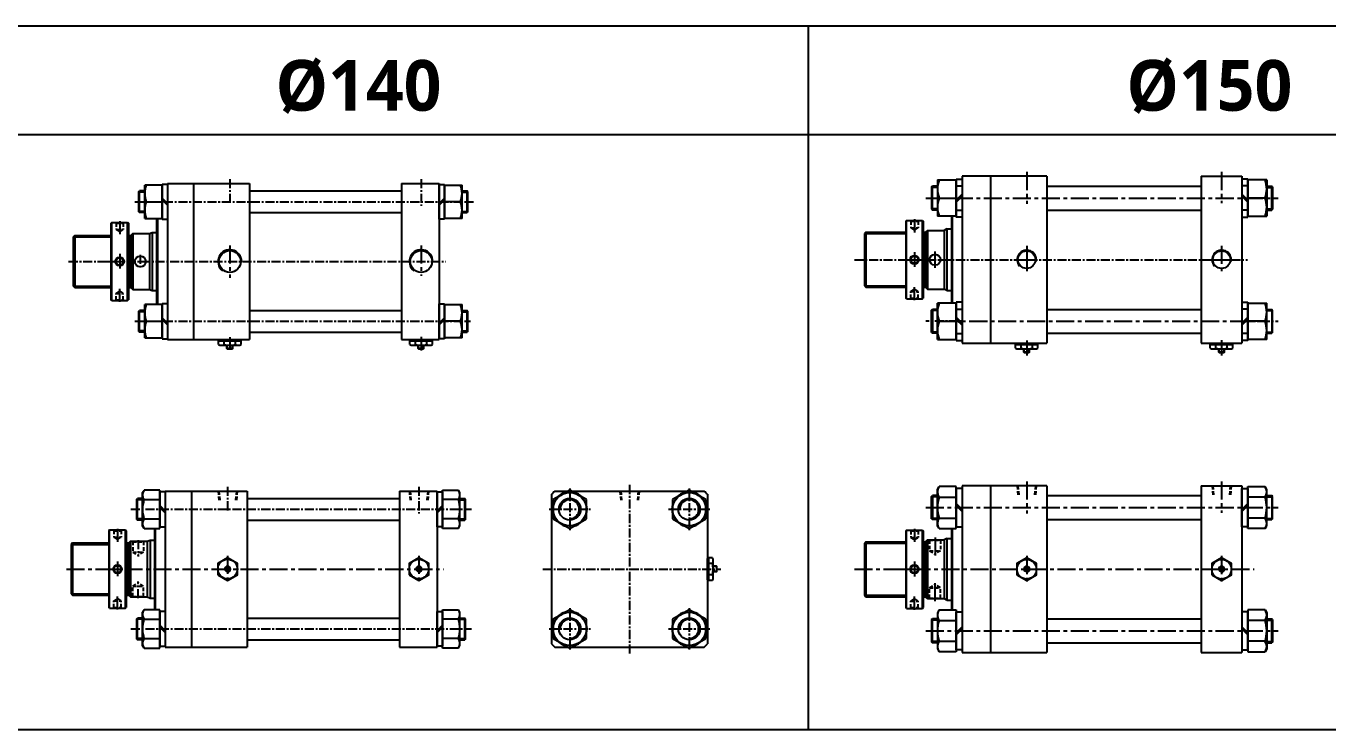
# Model space of a CAD drawing. Extents: x -819 to 4720, y 0 to 1986.
# Drawn here: x 89 to 1886, y 0 to 971 of the extents above; entities that cross this region are included whole.
import ezdxf

# ---------------------------------------------------------------- set-up
doc = ezdxf.new("R2010")
doc.units = 0
doc.header["$LTSCALE"] = 10
doc.header["$MEASUREMENT"] = 0
for name, pattern in [('CENTER', [2, 1.25, -0.25, 0.25, -0.25]), ('CENTERX2', [4, 2.5, -0.5, 0.5, -0.5]), ('HIDDENX2', [0.75, 0.5, -0.25])]:
    doc.linetypes.add(name, pattern=pattern)
doc.layers.get('0').update_dxf_attribs({"linetype": 'CONTINUOUS'})
for name, color, linetype in [('CEN', 1, 'CENTERX2'), ('CENTER', 1, 'CENTER'), ('CL', 1, 'CENTER'), ('DIM', 2, 'CONTINUOUS'), ('HID', 2, 'HIDDENX2'), ('ML', 7, 'CONTINUOUS')]:
    doc.layers.add(name, color=color, linetype=linetype)
doc.styles.add('문자', font='romans.shx')

msp = doc.modelspace()

# ---------------------------------------------------------------- linework, layer by layer
for p, q in [((3507, 971), (0, 971)), ((1169, 0), (1169, 971)), ((3507, 821), (0, 821)), ((3507, 0), (0, 0)), ((3507, 0), (0, 0))]:
    msp.add_line(p, q)
at = {"color": 7, "linetype": 'Continuous'}
for p, q in [((354.6, 531.7), (354.6, 536.7)), ((354.6, 536.7), (361, 536.7)), ((355.6, 536.7), (355.6, 538.7)), ((355.6, 538.7), (384.8, 538.7)), ((357.8, 530.7), (382.6, 530.7)), ((361, 536.7), (385.8, 536.7)), ((362.4, 531.7), (362.4, 536.7)), ((366.2, 531), (366.2, 531)), ((366.2, 526.2), (366.2, 530.7)), ((366.2, 526.2), (366.7, 525.7)), ((374.2, 526.2), (366.2, 526.2)), ((366.7, 525.7), (373.7, 525.7)), ((374.2, 526.2), (373.7, 525.7)), ((374.2, 526.2), (374.2, 530.7)), ((378, 531.7), (378, 536.7)), ((384.8, 536.7), (384.8, 538.7)), ((385.8, 531.7), (385.8, 536.7)), ((618.6, 531.7), (618.6, 536.7)), ((618.6, 536.7), (625, 536.7)), ((619.6, 536.7), (619.6, 538.7)), ((619.6, 538.7), (648.8, 538.7)), ((621.8, 530.7), (646.6, 530.7)), ((625, 536.7), (649.8, 536.7)), ((626.4, 531.7), (626.4, 536.7)), ((630.2, 531), (630.2, 531)), ((630.2, 526.2), (630.2, 530.7)), ((630.2, 526.2), (630.7, 525.7)), ((638.2, 526.2), (630.2, 526.2)), ((630.7, 525.7), (637.7, 525.7)), ((638.2, 526.2), (637.7, 525.7)), ((638.2, 526.2), (638.2, 530.7)), ((642, 531.7), (642, 536.7)), ((648.8, 536.7), (648.8, 538.7)), ((649.8, 531.7), (649.8, 536.7)), ((1454.4, 526.7), (1454.4, 531.7)), ((1454.4, 531.7), (1460.7, 531.7)), ((1455.4, 531.7), (1455.4, 533.7)), ((1455.4, 533.7), (1484.6, 533.7)), ((1457.6, 525.7), (1482.4, 525.7)), ((1460.7, 531.7), (1485.6, 531.7)), ((1462.2, 526.7), (1462.2, 531.7)), ((1466, 526), (1466, 526)), ((1466, 521.2), (1466, 525.7)), ((1466, 521.2), (1466.5, 520.7)), ((1474, 521.2), (1466, 521.2)), ((1474, 521.2), (1473.5, 520.7)), ((1474, 521.2), (1474, 525.7)), ((1477.8, 526.7), (1477.8, 531.7)), ((1484.6, 531.7), (1484.6, 533.7)), ((1485.6, 526.7), (1485.6, 531.7)), ((1723.4, 526.7), (1723.4, 531.7)), ((1723.4, 531.7), (1729.7, 531.7)), ((1724.4, 531.7), (1724.4, 533.7)), ((1724.4, 533.7), (1753.6, 533.7)), ((1726.6, 525.7), (1751.4, 525.7)), ((1729.7, 531.7), (1754.6, 531.7)), ((1731.2, 526.7), (1731.2, 531.7)), ((1735, 526), (1735, 526)), ((1735, 521.2), (1735, 525.7)), ((1735, 521.2), (1735.5, 520.7)), ((1743, 521.2), (1735, 521.2)), ((1743, 521.2), (1742.5, 520.7)), ((1743, 521.2), (1743, 525.7)), ((1746.8, 526.7), (1746.8, 531.7)), ((1753.6, 531.7), (1753.6, 533.7)), ((1754.6, 526.7), (1754.6, 531.7)), ((1466.5, 520.7), (1473.5, 520.7)), ((1735.5, 520.7), (1742.5, 520.7)), ((1029.3, 207.3), (1029.3, 236.5)), ((1031.3, 236.5), (1029.3, 236.5)), ((1036.3, 237.5), (1031.3, 237.5)), ((1031.3, 212.6), (1031.3, 237.5)), ((1037.3, 209.5), (1037.3, 234.3)), ((1036.3, 229.7), (1031.3, 229.7)), ((1037, 217.9), (1037, 217.9)), ((1041.8, 225.9), (1037.3, 225.9)), ((1041.8, 217.9), (1037.3, 217.9)), ((1041.8, 225.9), (1042.3, 225.4)), ((1041.8, 225.9), (1041.8, 217.9)), ((1041.8, 217.9), (1042.3, 218.4)), ((1042.3, 218.4), (1042.3, 225.4)), ((1031.3, 207.3), (1029.3, 207.3)), ((1036.3, 214.1), (1031.3, 214.1)), ((1031.3, 206.3), (1031.3, 212.6)), ((1036.3, 206.3), (1031.3, 206.3))]:
    msp.add_line(p, q, dxfattribs=at)
for points in [[(353.7, 214.1), (367.2, 206.3), (380.7, 214.1), (380.7, 229.7), (367.2, 237.5), (353.7, 229.7)], [(617.7, 214.1), (631.2, 206.3), (644.7, 214.1), (644.7, 229.7), (631.2, 237.5), (617.7, 229.7)], [(1456.5, 213.9), (1470, 206.1), (1483.5, 213.9), (1483.5, 229.5), (1470, 237.3), (1456.5, 229.5)], [(1725.5, 213.9), (1739, 206.1), (1752.5, 213.9), (1752.5, 229.5), (1739, 237.3), (1725.5, 229.5)], [(365.8, 224.4), (364.3, 221.9), (365.8, 219.4), (368.6, 219.4), (370.1, 221.9), (368.6, 224.4)], [(629.8, 224.4), (628.3, 221.9), (629.8, 219.4), (632.6, 219.4), (634.1, 221.9), (632.6, 224.4)], [(1468.5, 224.2), (1467.1, 221.7), (1468.5, 219.2), (1471.4, 219.2), (1472.9, 221.7), (1471.4, 224.2)], [(1737.5, 224.2), (1736.1, 221.7), (1737.5, 219.2), (1740.4, 219.2), (1741.9, 221.7), (1740.4, 224.2)]]:
    msp.add_lwpolyline(points, close=True, dxfattribs=at)
for centre, radius in [((367.2, 221.9), 13.5), ((631.2, 221.9), 13.5), ((1470, 221.7), 13.5), ((1739, 221.7), 13.5), ((367.2, 221.9), 3.5), ((631.2, 221.9), 3.5), ((1470, 221.7), 3.5), ((1739, 221.7), 3.5)]:
    msp.add_circle(centre, radius, dxfattribs=at)
for centre, radius, start, end in [((357.8, 536.3), 5.62, 235.6158, 270), ((358.5, 538.9), 8.22, 241.7006, 298.2994), ((370.2, 562), 31.3, 255.6172, 270.0141), ((370.2, 562), 31.3, 269.9859, 284.3828), ((381.9, 538.9), 8.22, 241.7006, 298.2994), ((621.8, 536.3), 5.62, 235.6158, 270), ((622.5, 538.9), 8.22, 241.7006, 298.2994), ((634.2, 562), 31.3, 255.6172, 270.0141), ((634.2, 562), 31.3, 269.9859, 284.3828), ((645.9, 538.9), 8.22, 241.7006, 298.2994), ((1457.6, 531.3), 5.62, 235.6158, 270), ((1458.3, 533.9), 8.22, 241.7006, 298.2994), ((1470, 557), 31.3, 255.6172, 270.0141), ((1470, 557), 31.3, 269.9859, 284.3828), ((1481.7, 533.9), 8.22, 241.7006, 298.2994), ((1726.6, 531.3), 5.62, 235.6158, 270), ((1727.3, 533.9), 8.22, 241.7006, 298.2994), ((1739, 557), 31.3, 255.6172, 270.0141), ((1739, 557), 31.3, 269.9859, 284.3828), ((1750.7, 533.9), 8.22, 241.7006, 298.2994), ((1029.1, 233.6), 8.22, 331.7006, 28.2994), ((1006, 221.9), 31.3, 359.9859, 14.3828), ((1006, 221.9), 31.3, 345.6172, 0.0141), ((1029.1, 210.2), 8.22, 331.7006, 28.2994), ((1031.7, 209.5), 5.62, 325.6158, 0)]:
    msp.add_arc(centre, radius, start, end, dxfattribs=at)
at = {"layer": 'CEN'}
for p, q in [((1470, 769.7), (1470, 725.9)), ((1739, 769.7), (1739, 726.5)), ((1330.8, 733.7), (1817.2, 733.7)), ((218.2, 701.9), (218.2, 683.9)), ((1315, 704.4), (1315, 686.4)), ((370.2, 668.5), (370.2, 623.9)), ((634.2, 668.5), (634.2, 626.6)), ((1470, 668), (1470, 632.3)), ((1739, 668), (1739, 631.7)), ((218.2, 656.7), (218.2, 636.4)), ((1296.8, 648.7), (1332.1, 648.7)), ((1315, 659.2), (1315, 638.9)), ((1343.5, 637.7), (1343.5, 660)), ((1456.7, 648.7), (1483.3, 648.7)), ((1470, 662), (1470, 635.3)), ((1725.7, 648.7), (1752.3, 648.7)), ((200.1, 646.2), (235.4, 646.2)), ((1315, 593), (1315, 611)), ((218.2, 590.5), (218.2, 608.5)), ((1350.7, 563.7), (1796.8, 563.7)), ((370.2, 541.9), (370.2, 524.3)), ((634.2, 542.2), (634.2, 523.6)), ((1470, 537.4), (1470, 516.7)), ((1739, 537.5), (1739, 516.7)), ((1470, 342.7), (1470, 298.8)), ((1739, 342.7), (1739, 299.5)), ((1330.8, 306.7), (1817.2, 306.7)), ((215.2, 277.6), (215.2, 259.6)), ((1315, 277.4), (1315, 259.4)), ((1343.5, 265.7), (1343.5, 240.4)), ((367.2, 240.2), (367.2, 203.6)), ((631.2, 240.2), (631.2, 203.6)), ((1470, 240), (1470, 203.4)), ((1739, 240), (1739, 203.4)), ((144.8, 221.9), (665.2, 221.9)), ((197.1, 221.9), (232.4, 221.9)), ((215.2, 232.4), (215.2, 212.1)), ((1232.4, 221.7), (1783.8, 221.7)), ((1296.8, 221.7), (1332.1, 221.7)), ((1296.8, 221.7), (1332.1, 221.7)), ((1315, 232.2), (1315, 211.9)), ((1343.5, 177.7), (1343.5, 202.8)), ((215.2, 166.1), (215.2, 184.2)), ((1315, 165.9), (1315, 184)), ((1330.8, 136.7), (1817.2, 136.7))]:
    msp.add_line(p, q, dxfattribs=at)
at = {"layer": 'CENTER'}
for p, q in [((370.2, 759.7), (370.2, 724.9)), ((634.2, 759.7), (634.2, 723)), ((239.3, 728.7), (706.7, 728.7)), ((246.7, 655.3), (246.7, 636.4)), ((1232.4, 648.7), (1774.7, 648.7)), ((147.8, 646.2), (668.2, 646.2)), ((239.3, 563.7), (702.6, 563.7)), ((367.2, 335.4), (367.2, 300.6)), ((631.2, 335.4), (631.2, 298.7)), ((921.8, 337.9), (921.8, 102.9)), ((243.7, 261.8), (243.7, 239.2)), ((802.2, 221.9), (1048, 221.9)), ((243.7, 181.9), (243.7, 204.6)), ((233.7, 139.4), (703.7, 139.4))]:
    msp.add_line(p, q, dxfattribs=at)
at = {"layer": 'CL'}
for p, q in [((1375.5, 563.7), (1330.8, 563.7)), ((1382, 563.7), (1371.8, 563.7)), ((1766, 563.7), (1776.2, 563.7)), ((1773.2, 563.7), (1817.2, 563.7)), ((839.3, 332.9), (839.3, 275.8)), ((1004.3, 332.9), (1004.3, 275.8)), ((233.7, 304.4), (703.7, 304.4)), ((810.8, 304.4), (867.8, 304.4)), ((975.8, 304.4), (1032.8, 304.4)), ((839.3, 167.9), (839.3, 110.8)), ((1004.3, 167.9), (1004.3, 110.8)), ((810.8, 139.4), (867.8, 139.4)), ((975.8, 139.4), (1032.8, 139.4))]:
    msp.add_line(p, q, dxfattribs=at)
at = {"layer": 'DIM'}
for p, q in [((1246, 684.7), (1303, 684.7)), ((1327, 684.7), (1329, 684.7)), ((1329, 684.7), (1331, 685.9)), ((154.2, 680.2), (206.2, 680.2)), ((230.2, 680.2), (232.2, 680.2)), ((232.2, 680.2), (234.2, 681.4)), ((154.2, 612.2), (206.2, 612.2)), ((230.2, 612.2), (232.2, 612.2)), ((232.2, 612.2), (234.2, 611)), ((1246, 612.7), (1303, 612.7)), ((1327, 612.7), (1329, 612.7)), ((1329, 612.7), (1331, 611.5)), ((151.2, 255.9), (203.2, 255.9)), ((227.2, 255.9), (229.2, 255.9)), ((229.2, 255.9), (231.2, 257)), ((1246, 257.7), (1303, 257.7)), ((1327, 257.7), (1329, 257.7)), ((1329, 257.7), (1331, 258.8)), ((151.2, 187.9), (203.2, 187.9)), ((227.2, 187.9), (229.2, 187.9)), ((229.2, 187.9), (231.2, 186.7)), ((1246, 185.7), (1303, 185.7)), ((1327, 185.7), (1329, 185.7)), ((1329, 185.7), (1331, 184.5))]:
    msp.add_line(p, q, dxfattribs=at)
for centre, radius, start, end in [((370.2, 646.2), 16.2, 0, 231.9959), ((634.2, 646.2), 16.2, 0, 231.9959), ((1470, 648.7), 13.2, 349.6369, 221.3938), ((1739, 648.7), 13.2, 349.6369, 221.3938)]:
    msp.add_arc(centre, radius, start, end, dxfattribs=at)
at = {"layer": 'HID'}
for p, q in [((1310, 701.7), (1309, 702.7)), ((1310, 701.7), (1310, 692.7)), ((1310, 701.7), (1320, 701.7)), ((1320, 701.7), (1321, 702.7)), ((1320, 701.7), (1320, 692.7)), ((213.2, 699.2), (212.2, 700.2)), ((213.2, 699.2), (213.2, 690.2)), ((213.2, 699.2), (223.2, 699.2)), ((213.2, 690.2), (223.2, 690.2)), ((213.2, 690.2), (218.2, 687)), ((218.2, 687), (223.2, 690.2)), ((223.2, 699.2), (224.2, 700.2)), ((223.2, 699.2), (223.2, 690.2)), ((1310, 692.7), (1315, 689.5)), ((1310, 692.7), (1320, 692.7)), ((1315, 689.5), (1320, 692.7)), ((213.2, 593.2), (212.2, 592.2)), ((213.2, 602.2), (218.2, 605.4)), ((213.2, 593.2), (213.2, 602.2)), ((213.2, 602.2), (223.2, 602.2)), ((213.2, 593.2), (223.2, 593.2)), ((218.2, 605.4), (223.2, 602.2)), ((223.2, 593.2), (223.2, 602.2)), ((223.2, 593.2), (224.2, 592.2)), ((1310, 595.7), (1309, 594.7)), ((1310, 604.7), (1315, 607.9)), ((1310, 595.7), (1310, 604.7)), ((1310, 604.7), (1320, 604.7)), ((1310, 595.7), (1320, 595.7)), ((1315, 607.9), (1320, 604.7)), ((1320, 595.7), (1320, 604.7)), ((1320, 595.7), (1321, 594.7)), ((354, 329.4), (355.2, 315.4)), ((355.1, 329.4), (356.4, 315.4)), ((379.3, 329.4), (378, 315.4)), ((380.4, 329.4), (379.2, 315.4)), ((618, 329.4), (619.2, 315.4)), ((619.1, 329.4), (620.4, 315.4)), ((643.3, 329.4), (642, 315.4)), ((644.4, 329.4), (643.2, 315.4)), ((908.6, 329.4), (909.8, 315.4)), ((909.7, 329.4), (911, 315.4)), ((933.9, 329.4), (932.6, 315.4)), ((935, 329.4), (933.8, 315.4)), ((1456.8, 336.7), (1458, 322.7)), ((1457.9, 336.7), (1459.1, 322.7)), ((1482, 336.7), (1480.8, 322.7)), ((1483.2, 336.7), (1482, 322.7)), ((1725.8, 336.7), (1727, 322.7)), ((1726.9, 336.7), (1728.1, 322.7)), ((1751, 336.7), (1749.8, 322.7)), ((1752.2, 336.7), (1751, 322.7)), ((210.2, 274.9), (209.2, 275.9)), ((210.2, 274.9), (210.2, 265.9)), ((210.2, 274.9), (220.2, 274.9)), ((220.2, 274.9), (221.2, 275.9)), ((220.2, 274.9), (220.2, 265.9)), ((1310, 274.7), (1309, 275.7)), ((1310, 274.7), (1310, 265.7)), ((1310, 274.7), (1320, 274.7)), ((1320, 274.7), (1321, 275.7)), ((1320, 274.7), (1320, 265.7)), ((210.2, 265.9), (220.2, 265.9)), ((210.2, 265.9), (215.2, 262.7)), ((215.2, 262.7), (220.2, 265.9)), ((235.7, 260.2), (236.2, 259.7)), ((236.2, 259.7), (236.2, 245.4)), ((236.2, 259.7), (251.2, 259.7)), ((251.7, 260.2), (251.2, 259.7)), ((251.2, 259.7), (251.2, 245.4)), ((1310, 265.7), (1315, 262.5)), ((1310, 265.7), (1320, 265.7)), ((1315, 262.5), (1320, 265.7)), ((1335.5, 262.2), (1336, 261.7)), ((1336, 261.7), (1336, 247.2)), ((1336, 261.7), (1351, 261.7)), ((1351.5, 262.2), (1351, 261.7)), ((1351, 261.7), (1351, 247.2)), ((236.2, 245.4), (251.2, 245.4)), ((236.2, 245.4), (243.7, 241.1)), ((251.1, 245.4), (243.7, 241.1)), ((1336, 247.2), (1351, 247.2)), ((1336, 247.2), (1343.5, 242.9)), ((1351, 247.2), (1343.5, 242.9)), ((236.2, 198.4), (243.7, 202.7)), ((236.2, 198.4), (251.2, 198.4)), ((236.2, 184.1), (236.2, 198.4)), ((251.1, 198.4), (243.7, 202.7)), ((251.2, 184.1), (251.2, 198.4)), ((1336, 196.2), (1343.5, 200.5)), ((1351, 196.2), (1343.5, 200.5)), ((210.2, 177.9), (215.2, 181.1)), ((215.2, 181.1), (220.2, 177.9)), ((235.7, 183.6), (236.2, 184.1)), ((236.2, 184.1), (251.2, 184.1)), ((251.7, 183.6), (251.2, 184.1)), ((1310, 177.7), (1315, 180.9)), ((1315, 180.9), (1320, 177.7)), ((1335.5, 181.2), (1336, 181.7)), ((1336, 196.2), (1351, 196.2)), ((1336, 181.7), (1336, 196.2)), ((1336, 181.7), (1351, 181.7)), ((1351, 181.7), (1351, 196.2)), ((1351.5, 181.2), (1351, 181.7)), ((210.2, 168.9), (209.2, 167.9)), ((210.2, 168.9), (210.2, 177.9)), ((210.2, 177.9), (220.2, 177.9)), ((210.2, 168.9), (220.2, 168.9)), ((220.2, 168.9), (220.2, 177.9)), ((220.2, 168.9), (221.2, 167.9)), ((1310, 168.7), (1309, 167.7)), ((1310, 168.7), (1310, 177.7)), ((1310, 177.7), (1320, 177.7)), ((1310, 168.7), (1320, 168.7)), ((1320, 168.7), (1320, 177.7)), ((1320, 168.7), (1321, 167.7))]:
    msp.add_line(p, q, dxfattribs=at)
at = {"layer": 'ML', "color": 0}
for p, q in [((1346.8, 758.7), (1346.8, 708.7)), ((1346.8, 758.7), (1372.8, 758.7)), ((1372.8, 707.4), (1372.8, 759.9)), ((1372.8, 759.9), (1381, 759.9)), ((1372.8, 758.7), (1372.8, 708.7)), ((1381, 763.7), (1381, 533.7)), ((1498, 763.7), (1381, 763.7)), ((1420, 763.7), (1420, 533.7)), ((1498, 763.7), (1498, 533.7)), ((1711, 763.7), (1767, 763.7)), ((1711, 763.7), (1711, 533.7)), ((1767, 763.7), (1767, 533.7)), ((1775.2, 759.9), (1767, 759.9)), ((1775.2, 707.4), (1775.2, 759.9)), ((1801.2, 758.7), (1775.2, 758.7)), ((1775.2, 758.7), (1775.2, 708.7)), ((1801.2, 758.7), (1801.2, 708.7)), ((244.7, 742.7), (245.7, 743.7)), ((244.7, 714.7), (244.7, 742.7)), ((252.7, 741.9), (244.7, 741.9)), ((252.7, 743.7), (245.7, 743.7)), ((245.7, 713.7), (245.7, 743.7)), ((252.7, 705.7), (252.7, 751.7)), ((276.7, 751.7), (252.7, 751.7)), ((276.7, 752.6), (276.7, 704.7)), ((284.2, 752.6), (276.7, 752.6)), ((276.7, 705.7), (276.7, 751.7)), ((284.2, 753.7), (284.2, 538.7)), ((284.2, 753.7), (397.2, 753.7)), ((320.2, 753.7), (320.2, 538.7)), ((397.2, 753.7), (397.2, 538.7)), ((397.2, 743.7), (607.2, 743.7)), ((607.2, 753.7), (659.2, 753.7)), ((607.2, 753.7), (607.2, 538.7)), ((659.2, 753.7), (659.2, 538.7)), ((659.2, 704.7), (659.2, 752.6)), ((659.2, 752.6), (666.7, 752.6)), ((666.7, 752.6), (666.7, 704.7)), ((666.7, 705.7), (666.7, 751.7)), ((666.7, 751.7), (690.7, 751.7)), ((690.7, 705.7), (690.7, 751.7)), ((690.7, 743.7), (697.7, 743.7)), ((690.7, 741.9), (698.7, 741.9)), ((698.7, 742.7), (697.7, 743.7)), ((697.7, 713.7), (697.7, 743.7)), ((698.7, 714.7), (698.7, 742.7)), ((1338.8, 749.2), (1339.8, 750.2)), ((1338.8, 749.2), (1338.8, 718.2)), ((1346.8, 748.4), (1338.8, 748.4)), ((1346.8, 750.2), (1339.8, 750.2)), ((1339.8, 717.2), (1339.8, 750.2)), ((1372.8, 750.4), (1381, 750.4)), ((1372.8, 731), (1381, 739.2)), ((1498, 750.2), (1711, 750.2)), ((1775.2, 750.4), (1767, 750.4)), ((1775.2, 731), (1767, 739.2)), ((1801.2, 750.2), (1808.2, 750.2)), ((1801.2, 748.4), (1809.2, 748.4)), ((1809.2, 749.2), (1808.2, 750.2)), ((1808.2, 717.2), (1808.2, 750.2)), ((1809.2, 749.2), (1809.2, 718.2)), ((254.8, 728.7), (276.7, 728.7)), ((276.7, 733.7), (284.2, 726.2)), ((276.7, 731.2), (284.2, 723.7)), ((666.7, 733.7), (659.2, 726.2)), ((666.7, 731.2), (659.2, 723.7)), ((688.6, 728.7), (666.7, 728.7)), ((1346.8, 718.9), (1338.8, 718.9)), ((1349, 733.7), (1372.8, 733.7)), ((1372.8, 728.2), (1381, 736.4)), ((1775.2, 728.2), (1767, 736.4)), ((1798.9, 733.7), (1775.2, 733.7)), ((1801.2, 718.9), (1809.2, 718.9)), ((252.7, 715.4), (244.7, 715.4)), ((244.7, 714.7), (245.7, 713.7)), ((252.7, 713.7), (245.7, 713.7)), ((252.7, 705.7), (276.7, 705.7)), ((269.2, 705.7), (269.2, 586.7)), ((270.2, 705.7), (270.2, 586.7)), ((276.7, 704.7), (284.2, 704.7)), ((397.2, 713.7), (607.2, 713.7)), ((666.7, 704.7), (659.2, 704.7)), ((690.7, 705.7), (666.7, 705.7)), ((690.7, 715.4), (698.7, 715.4)), ((690.7, 713.7), (697.7, 713.7)), ((698.7, 714.7), (697.7, 713.7)), ((1304, 702.7), (1303, 701.7)), ((1303, 701.7), (1303, 595.7)), ((1304, 594.7), (1304, 702.7)), ((1304, 702.7), (1326, 702.7)), ((1326, 594.7), (1326, 702.7)), ((1326, 702.7), (1327, 701.7)), ((1327, 701.7), (1327, 595.7)), ((1338.8, 718.2), (1339.8, 717.2)), ((1346.8, 717.2), (1339.8, 717.2)), ((1372.8, 708.7), (1346.8, 708.7)), ((1366, 708.7), (1366, 588.7)), ((1367, 708.7), (1367, 588.7)), ((1372.8, 716.9), (1381, 716.9)), ((1381, 707.4), (1372.8, 707.4)), ((1498, 717.2), (1711, 717.2)), ((1775.2, 716.9), (1767, 716.9)), ((1767, 707.4), (1775.2, 707.4)), ((1775.2, 708.7), (1801.2, 708.7)), ((1801.2, 717.2), (1808.2, 717.2)), ((1809.2, 718.2), (1808.2, 717.2)), ((207.2, 700.2), (206.2, 699.2)), ((206.2, 699.2), (206.2, 593.2)), ((207.2, 700.2), (229.2, 700.2)), ((207.2, 592.2), (207.2, 700.2)), ((229.2, 700.2), (230.2, 699.2)), ((229.2, 592.2), (229.2, 700.2)), ((230.2, 699.2), (230.2, 593.2)), ((236.2, 684.7), (234.2, 682.7)), ((236.2, 684.7), (236.2, 607.7)), ((236.2, 684.7), (259.2, 684.7)), ((259.2, 684.7), (263.2, 686.2)), ((259.2, 684.7), (259.2, 607.7)), ((263.2, 686.2), (269.2, 686.2)), ((263.2, 686.2), (263.2, 606.2)), ((1248, 686.7), (1246, 684.7)), ((1246, 684.7), (1246, 612.7)), ((1248, 686.7), (1303, 686.7)), ((1248, 686.7), (1248, 610.7)), ((1327, 686.7), (1331, 686.7)), ((1329, 686.7), (1329, 610.7)), ((1333, 689.2), (1331, 687.2)), ((1331, 687.2), (1331, 610.2)), ((1333, 689.2), (1356, 689.2)), ((1333, 689.2), (1333, 608.2)), ((1360, 691.2), (1356, 689.2)), ((1356, 689.2), (1356, 608.2)), ((1360, 691.2), (1366, 691.2)), ((1360, 691.2), (1360, 606.2)), ((156.2, 682.2), (154.2, 680.2)), ((154.2, 680.2), (154.2, 612.2)), ((156.2, 682.2), (206.2, 682.2)), ((156.2, 682.2), (156.2, 610.2)), ((230.2, 682.2), (234.2, 682.2)), ((232.2, 682.2), (232.2, 610.2)), ((234.2, 682.7), (234.2, 609.7)), ((154.2, 612.2), (156.2, 610.2)), ((1246, 612.7), (1248, 610.7)), ((156.2, 610.2), (206.2, 610.2)), ((207.2, 592.2), (206.2, 593.2)), ((229.2, 592.2), (230.2, 593.2)), ((230.2, 610.2), (234.2, 610.2)), ((234.2, 609.7), (236.2, 607.7)), ((236.2, 607.7), (259.2, 607.7)), ((259.2, 607.7), (263.2, 606.2)), ((263.2, 606.2), (269.2, 606.2)), ((1248, 610.7), (1303, 610.7)), ((1304, 594.7), (1303, 595.7)), ((1304, 594.7), (1326, 594.7)), ((1326, 594.7), (1327, 595.7)), ((1327, 610.7), (1331, 610.7)), ((1331, 610.2), (1333, 608.2)), ((1333, 608.2), (1331, 610.2)), ((1333, 608.2), (1356, 608.2)), ((1360, 606.2), (1356, 608.2)), ((1360, 606.2), (1366, 606.2)), ((207.2, 592.2), (229.2, 592.2)), ((244.7, 577.7), (245.7, 578.7)), ((244.7, 549.7), (244.7, 577.7)), ((252.7, 576.9), (244.7, 576.9)), ((252.7, 578.7), (245.7, 578.7)), ((245.7, 548.7), (245.7, 578.7)), ((252.7, 540.7), (252.7, 586.7)), ((276.7, 586.7), (252.7, 586.7)), ((276.7, 587.6), (276.7, 539.7)), ((284.2, 587.6), (276.7, 587.6)), ((276.7, 540.7), (276.7, 586.7)), ((397.2, 578.7), (607.2, 578.7)), ((659.2, 539.7), (659.2, 587.6)), ((659.2, 587.6), (666.7, 587.6)), ((666.7, 587.6), (666.7, 539.7)), ((666.7, 540.7), (666.7, 586.7)), ((666.7, 586.7), (690.7, 586.7)), ((690.7, 540.7), (690.7, 586.7)), ((690.7, 578.7), (697.7, 578.7)), ((690.7, 576.9), (698.7, 576.9)), ((698.7, 577.7), (697.7, 578.7)), ((697.7, 548.7), (697.7, 578.7)), ((698.7, 549.7), (698.7, 577.7)), ((1338.8, 579.2), (1339.8, 580.2)), ((1338.8, 548.2), (1338.8, 579.2)), ((1346.8, 578.4), (1338.8, 578.4)), ((1346.8, 580.2), (1339.8, 580.2)), ((1339.8, 580.2), (1339.8, 547.2)), ((1346.8, 538.7), (1346.8, 588.7)), ((1372.8, 588.7), (1346.8, 588.7)), ((1372.8, 589.9), (1372.8, 537.4)), ((1381, 589.9), (1372.8, 589.9)), ((1372.8, 538.7), (1372.8, 588.7)), ((1372.8, 580.4), (1381, 580.4)), ((1498, 580.2), (1711, 580.2)), ((1767, 589.9), (1775.2, 589.9)), ((1775.2, 580.4), (1767, 580.4)), ((1775.2, 589.9), (1775.2, 537.4)), ((1775.2, 538.7), (1775.2, 588.7)), ((1775.2, 588.7), (1801.2, 588.7)), ((1801.2, 538.7), (1801.2, 588.7)), ((1801.2, 580.2), (1808.2, 580.2)), ((1801.2, 578.4), (1809.2, 578.4)), ((1809.2, 579.2), (1808.2, 580.2)), ((1808.2, 580.2), (1808.2, 547.2)), ((1809.2, 548.2), (1809.2, 579.2)), ((254.8, 563.7), (276.7, 563.7)), ((276.7, 568.7), (284.2, 561.2)), ((276.7, 566.2), (284.2, 558.7)), ((666.7, 568.7), (659.2, 561.2)), ((666.7, 566.2), (659.2, 558.7)), ((688.6, 563.7), (666.7, 563.7)), ((1349, 563.7), (1372.8, 563.7)), ((1372.8, 569.2), (1381, 561)), ((1372.8, 566.4), (1381, 558.2)), ((1775.2, 569.2), (1767, 561)), ((1775.2, 566.4), (1767, 558.2)), ((1798.9, 563.7), (1775.2, 563.7)), ((252.7, 550.4), (244.7, 550.4)), ((244.7, 549.7), (245.7, 548.7)), ((252.7, 548.7), (245.7, 548.7)), ((252.7, 540.7), (276.7, 540.7)), ((276.7, 539.7), (284.2, 539.7)), ((397.2, 548.7), (607.2, 548.7)), ((666.7, 539.7), (659.2, 539.7)), ((690.7, 540.7), (666.7, 540.7)), ((690.7, 550.4), (698.7, 550.4)), ((690.7, 548.7), (697.7, 548.7)), ((698.7, 549.7), (697.7, 548.7)), ((1346.8, 548.9), (1338.8, 548.9)), ((1338.8, 548.2), (1339.8, 547.2)), ((1346.8, 547.2), (1339.8, 547.2)), ((1372.8, 546.9), (1381, 546.9)), ((1498, 547.2), (1711, 547.2)), ((1775.2, 546.9), (1767, 546.9)), ((1801.2, 548.9), (1809.2, 548.9)), ((1801.2, 547.2), (1808.2, 547.2)), ((1809.2, 548.2), (1808.2, 547.2)), ((284.2, 538.7), (397.2, 538.7)), ((607.2, 538.7), (659.2, 538.7)), ((1346.8, 538.7), (1372.8, 538.7)), ((1372.8, 537.4), (1381, 537.4)), ((1381, 533.7), (1498, 533.7)), ((1711, 533.7), (1767, 533.7)), ((1775.2, 537.4), (1767, 537.4)), ((1801.2, 538.7), (1775.2, 538.7)), ((249.7, 327.4), (251.8, 330.9)), ((249.7, 281.4), (249.7, 327.4)), ((273.7, 330.9), (251.8, 330.9)), ((273.7, 277.8), (273.7, 330.9)), ((273.7, 328.3), (273.7, 280.4)), ((281.2, 328.3), (273.7, 328.3)), ((281.2, 329.4), (281.2, 114.4)), ((281.2, 329.4), (394.2, 329.4)), ((317.2, 329.4), (317.2, 114.4)), ((394.2, 329.4), (394.2, 114.4)), ((604.2, 329.4), (656.2, 329.4)), ((604.2, 329.4), (604.2, 114.4)), ((656.2, 329.4), (656.2, 114.4)), ((656.2, 280.4), (656.2, 328.3)), ((656.2, 328.3), (663.7, 328.3)), ((663.7, 277.8), (663.7, 330.9)), ((663.7, 330.9), (685.6, 330.9)), ((663.7, 328.3), (663.7, 280.4)), ((687.7, 327.4), (685.6, 330.9)), ((687.7, 281.4), (687.7, 327.4)), ((814.3, 325.1), (814.3, 118.7)), ((839.3, 330.9), (816.3, 317.7)), ((818.6, 329.4), (1025, 329.4)), ((862.3, 317.7), (839.3, 330.9)), ((1004.3, 330.9), (981.3, 317.7)), ((1027.3, 317.7), (1004.3, 330.9)), ((1029.3, 325.1), (1029.3, 118.7)), ((1346.8, 331.7), (1349, 335.6)), ((1346.8, 281.7), (1346.8, 331.7)), ((1372.8, 335.6), (1349, 335.6)), ((1372.8, 277.8), (1372.8, 335.6)), ((1372.8, 332.9), (1372.8, 280.4)), ((1381, 332.9), (1372.8, 332.9)), ((1381, 336.7), (1381, 106.7)), ((1498, 336.7), (1381, 336.7)), ((1420, 336.7), (1420, 106.7)), ((1498, 336.7), (1498, 106.7)), ((1711, 336.7), (1767, 336.7)), ((1711, 336.7), (1711, 106.7)), ((1767, 336.7), (1767, 106.7)), ((1767, 280.4), (1767, 332.9)), ((1767, 332.9), (1775.2, 332.9)), ((1775.2, 277.8), (1775.2, 335.6)), ((1775.2, 335.6), (1798.9, 335.6)), ((1775.2, 332.9), (1775.2, 280.4)), ((1801.2, 331.7), (1798.9, 335.6)), ((1801.2, 281.7), (1801.2, 331.7)), ((241.7, 318.4), (242.7, 319.4)), ((241.7, 290.4), (241.7, 318.4)), ((249.7, 317.6), (241.7, 317.6)), ((249.7, 319.4), (242.7, 319.4)), ((242.7, 289.4), (242.7, 319.4)), ((251.8, 317.7), (273.7, 317.7)), ((273.7, 309.4), (281.2, 301.9)), ((273.7, 306.9), (281.2, 299.4)), ((394.2, 319.4), (604.2, 319.4)), ((663.7, 309.4), (656.2, 301.9)), ((663.7, 306.9), (656.2, 299.4)), ((685.6, 317.7), (663.7, 317.7)), ((687.7, 319.4), (694.7, 319.4)), ((687.7, 317.6), (695.7, 317.6)), ((695.7, 318.4), (694.7, 319.4)), ((694.7, 289.4), (694.7, 319.4)), ((695.7, 290.4), (695.7, 318.4)), ((816.3, 317.7), (816.3, 291.1)), ((862.3, 291.1), (862.3, 317.7)), ((981.3, 317.7), (981.3, 291.1)), ((1027.3, 291.1), (1027.3, 317.7)), ((1338.8, 322.2), (1339.8, 323.2)), ((1338.8, 291.2), (1338.8, 322.2)), ((1346.8, 321.4), (1338.8, 321.4)), ((1346.8, 323.2), (1339.8, 323.2)), ((1339.8, 323.2), (1339.8, 290.2)), ((1349, 321.1), (1372.8, 321.1)), ((1372.8, 312.2), (1381, 304)), ((1372.8, 309.4), (1381, 301.2)), ((1498, 323.2), (1711, 323.2)), ((1775.2, 312.2), (1767, 304)), ((1775.2, 309.4), (1767, 301.2)), ((1798.9, 321.1), (1775.2, 321.1)), ((1801.2, 323.2), (1808.2, 323.2)), ((1801.2, 321.4), (1809.2, 321.4)), ((1809.2, 322.2), (1808.2, 323.2)), ((1808.2, 323.2), (1808.2, 290.2)), ((1809.2, 291.2), (1809.2, 322.2)), ((249.7, 291.1), (241.7, 291.1)), ((241.7, 290.4), (242.7, 289.4)), ((249.7, 289.4), (242.7, 289.4)), ((251.8, 291.1), (273.7, 291.1)), ((394.2, 289.4), (604.2, 289.4)), ((685.6, 291.1), (663.7, 291.1)), ((687.7, 291.1), (695.7, 291.1)), ((687.7, 289.4), (694.7, 289.4)), ((695.7, 290.4), (694.7, 289.4)), ((816.3, 291.1), (839.3, 277.8)), ((839.3, 277.8), (862.3, 291.1)), ((981.3, 291.1), (1004.3, 277.8)), ((1004.3, 277.8), (1027.3, 291.1)), ((1346.8, 291.9), (1338.8, 291.9)), ((1338.8, 291.2), (1339.8, 290.2)), ((1346.8, 290.2), (1339.8, 290.2)), ((1349, 292.3), (1372.8, 292.3)), ((1498, 290.2), (1711, 290.2)), ((1798.9, 292.3), (1775.2, 292.3)), ((1801.2, 291.9), (1809.2, 291.9)), ((1801.2, 290.2), (1808.2, 290.2)), ((1809.2, 291.2), (1808.2, 290.2)), ((204.2, 275.9), (203.2, 274.9)), ((203.2, 274.9), (203.2, 168.9)), ((204.2, 275.9), (226.2, 275.9)), ((204.2, 167.9), (204.2, 275.9)), ((226.2, 275.9), (227.2, 274.9)), ((226.2, 167.9), (226.2, 275.9)), ((227.2, 274.9), (227.2, 168.9)), ((251.8, 277.8), (249.7, 281.4)), ((251.8, 277.8), (273.7, 277.8)), ((266.2, 277.8), (266.2, 165.9)), ((267.2, 277.8), (267.2, 165.9)), ((273.7, 280.4), (281.2, 280.4)), ((663.7, 280.4), (656.2, 280.4)), ((685.6, 277.8), (663.7, 277.8)), ((685.6, 277.8), (687.7, 281.4)), ((1304, 275.7), (1303, 274.7)), ((1303, 274.7), (1303, 168.7)), ((1304, 167.7), (1304, 275.7)), ((1304, 275.7), (1326, 275.7)), ((1326, 167.7), (1326, 275.7)), ((1326, 275.7), (1327, 274.7)), ((1327, 274.7), (1327, 168.7)), ((1349, 277.8), (1346.8, 281.7)), ((1349, 277.8), (1372.8, 277.8)), ((1366, 277.8), (1366, 165.6)), ((1367, 277.8), (1367, 165.6)), ((1372.8, 280.4), (1381, 280.4)), ((1775.2, 280.4), (1767, 280.4)), ((1798.9, 277.8), (1775.2, 277.8)), ((1798.9, 277.8), (1801.2, 281.7)), ((153.2, 257.9), (151.2, 255.9)), ((151.2, 255.9), (151.2, 187.9)), ((153.2, 257.9), (203.2, 257.9)), ((153.2, 257.9), (153.2, 185.9)), ((227.2, 257.9), (231.2, 257.9)), ((229.2, 257.9), (229.2, 185.9)), ((233.2, 260.4), (231.2, 258.4)), ((231.2, 258.4), (231.2, 185.4)), ((233.2, 260.4), (256.2, 260.4)), ((233.2, 260.4), (233.2, 183.4)), ((256.2, 260.4), (260.2, 261.9)), ((256.2, 260.4), (256.2, 183.4)), ((260.2, 261.9), (266.2, 261.9)), ((260.2, 261.9), (260.2, 181.9)), ((1248, 259.7), (1246, 257.7)), ((1246, 257.7), (1246, 185.7)), ((1248, 259.7), (1303, 259.7)), ((1248, 259.7), (1248, 183.7)), ((1327, 259.7), (1331, 259.7)), ((1329, 259.7), (1329, 183.7)), ((1333, 262.2), (1331, 260.2)), ((1331, 260.2), (1331, 183.2)), ((1333, 262.2), (1356, 262.2)), ((1333, 262.2), (1333, 181.2)), ((1360, 264.2), (1356, 262.2)), ((1356, 262.2), (1356, 181.2)), ((1360, 264.2), (1366, 264.2)), ((1360, 264.2), (1360, 179.2)), ((151.2, 187.9), (153.2, 185.9)), ((153.2, 185.9), (203.2, 185.9)), ((227.2, 185.9), (231.2, 185.9)), ((231.2, 185.4), (233.2, 183.4)), ((233.2, 183.4), (256.2, 183.4)), ((256.2, 183.4), (260.2, 181.9)), ((260.2, 181.9), (266.2, 181.9)), ((1246, 185.7), (1248, 183.7)), ((1248, 183.7), (1303, 183.7)), ((1327, 183.7), (1331, 183.7)), ((1331, 183.2), (1333, 181.2)), ((1333, 181.2), (1331, 183.2)), ((1333, 181.2), (1356, 181.2)), ((1360, 179.2), (1356, 181.2)), ((204.2, 167.9), (203.2, 168.9)), ((204.2, 167.9), (226.2, 167.9)), ((226.2, 167.9), (227.2, 168.9)), ((249.7, 162.4), (251.8, 165.9)), ((249.7, 116.4), (249.7, 162.4)), ((273.7, 165.9), (251.8, 165.9)), ((273.7, 112.8), (273.7, 165.9)), ((273.7, 163.3), (273.7, 115.4)), ((281.2, 163.3), (273.7, 163.3)), ((656.2, 115.4), (656.2, 163.3)), ((656.2, 163.3), (663.7, 163.3)), ((663.7, 112.8), (663.7, 165.9)), ((663.7, 165.9), (685.6, 165.9)), ((663.7, 163.3), (663.7, 115.4)), ((687.7, 162.4), (685.6, 165.9)), ((687.7, 116.4), (687.7, 162.4)), ((839.3, 165.9), (816.3, 152.7)), ((862.3, 152.7), (839.3, 165.9)), ((1004.3, 165.9), (981.3, 152.7)), ((1027.3, 152.7), (1004.3, 165.9)), ((1304, 167.7), (1303, 168.7)), ((1304, 167.7), (1326, 167.7)), ((1326, 167.7), (1327, 168.7)), ((1349, 165.6), (1346.8, 161.7)), ((1349, 165.6), (1372.8, 165.6)), ((1360, 179.2), (1366, 179.2)), ((1372.8, 165.6), (1372.8, 107.8)), ((1372.8, 110.4), (1372.8, 162.9)), ((1372.8, 162.9), (1381, 162.9)), ((1775.2, 162.9), (1767, 162.9)), ((1767, 162.9), (1767, 110.4)), ((1798.9, 165.6), (1775.2, 165.6)), ((1775.2, 165.6), (1775.2, 107.8)), ((1775.2, 110.4), (1775.2, 162.9)), ((1798.9, 165.6), (1801.2, 161.7)), ((241.7, 153.4), (242.7, 154.4)), ((241.7, 125.4), (241.7, 153.4)), ((249.7, 152.6), (241.7, 152.6)), ((249.7, 154.4), (242.7, 154.4)), ((242.7, 124.4), (242.7, 154.4)), ((251.8, 152.7), (273.7, 152.7)), ((273.7, 144.4), (281.2, 136.9)), ((394.2, 154.4), (604.2, 154.4)), ((663.7, 144.4), (656.2, 136.9)), ((685.6, 152.7), (663.7, 152.7)), ((687.7, 154.4), (694.7, 154.4)), ((687.7, 152.6), (695.7, 152.6)), ((695.7, 153.4), (694.7, 154.4)), ((694.7, 124.4), (694.7, 154.4)), ((695.7, 125.4), (695.7, 153.4)), ((816.3, 152.7), (816.3, 126.1)), ((862.3, 126.1), (862.3, 152.7)), ((981.3, 152.7), (981.3, 126.1)), ((1027.3, 126.1), (1027.3, 152.7)), ((1338.8, 152.2), (1339.8, 153.2)), ((1338.8, 152.2), (1338.8, 121.2)), ((1346.8, 151.4), (1338.8, 151.4)), ((1346.8, 153.2), (1339.8, 153.2)), ((1339.8, 120.2), (1339.8, 153.2)), ((1346.8, 161.7), (1346.8, 111.7)), ((1349, 151.1), (1372.8, 151.1)), ((1498, 153.2), (1711, 153.2)), ((1798.9, 151.1), (1775.2, 151.1)), ((1801.2, 161.7), (1801.2, 111.7)), ((1801.2, 153.2), (1808.2, 153.2)), ((1801.2, 151.4), (1809.2, 151.4)), ((1809.2, 152.2), (1808.2, 153.2)), ((1808.2, 120.2), (1808.2, 153.2)), ((1809.2, 152.2), (1809.2, 121.2)), ((249.7, 126.1), (241.7, 126.1)), ((251.8, 126.1), (273.7, 126.1)), ((273.7, 141.9), (281.2, 134.4)), ((663.7, 141.9), (656.2, 134.4)), ((685.6, 126.1), (663.7, 126.1)), ((687.7, 126.1), (695.7, 126.1)), ((816.3, 126.1), (839.3, 112.8)), ((839.3, 112.8), (862.3, 126.1)), ((981.3, 126.1), (1004.3, 112.8)), ((1004.3, 112.8), (1027.3, 126.1)), ((1372.8, 134), (1381, 142.2)), ((1372.8, 131.2), (1381, 139.4)), ((1775.2, 134), (1767, 142.2)), ((1775.2, 131.2), (1767, 139.4)), ((241.7, 125.4), (242.7, 124.4)), ((249.7, 124.4), (242.7, 124.4)), ((251.8, 112.8), (249.7, 116.4)), ((251.8, 112.8), (273.7, 112.8)), ((273.7, 115.4), (281.2, 115.4)), ((281.2, 114.4), (394.2, 114.4)), ((394.2, 124.4), (604.2, 124.4)), ((604.2, 114.4), (656.2, 114.4)), ((663.7, 115.4), (656.2, 115.4)), ((685.6, 112.8), (663.7, 112.8)), ((685.6, 112.8), (687.7, 116.4)), ((687.7, 124.4), (694.7, 124.4)), ((695.7, 125.4), (694.7, 124.4)), ((818.6, 114.4), (1025, 114.4)), ((1346.8, 121.9), (1338.8, 121.9)), ((1338.8, 121.2), (1339.8, 120.2)), ((1346.8, 120.2), (1339.8, 120.2)), ((1346.8, 111.7), (1349, 107.8)), ((1349, 122.3), (1372.8, 122.3)), ((1372.8, 107.8), (1349, 107.8)), ((1381, 110.4), (1372.8, 110.4)), ((1498, 120.2), (1711, 120.2)), ((1767, 110.4), (1775.2, 110.4)), ((1798.9, 122.3), (1775.2, 122.3)), ((1775.2, 107.8), (1798.9, 107.8)), ((1801.2, 111.7), (1798.9, 107.8)), ((1801.2, 121.9), (1809.2, 121.9)), ((1801.2, 120.2), (1808.2, 120.2)), ((1809.2, 121.2), (1808.2, 120.2)), ((1381, 106.7), (1498, 106.7)), ((1711, 106.7), (1767, 106.7))]:
    msp.add_line(p, q, dxfattribs=at)
at = {"layer": 'ML', "color": 2}
for p, q in [((366.7, 530.9), (366.7, 530.9)), ((366.7, 525.7), (366.7, 530.7)), ((373.7, 525.7), (373.7, 530.7)), ((630.7, 530.9), (630.7, 530.9)), ((630.7, 525.7), (630.7, 530.7)), ((637.7, 525.7), (637.7, 530.7)), ((1466.5, 525.9), (1466.5, 525.9)), ((1466.5, 520.7), (1466.5, 525.7)), ((1473.5, 520.7), (1473.5, 525.7)), ((1735.5, 525.9), (1735.5, 525.9)), ((1735.5, 520.7), (1735.5, 525.7)), ((1742.5, 520.7), (1742.5, 525.7)), ((1037.1, 218.4), (1037.1, 218.4)), ((1042.3, 225.4), (1037.3, 225.4)), ((1042.3, 218.4), (1037.3, 218.4))]:
    msp.add_line(p, q, dxfattribs=at)
at = {"layer": 'ML'}
for centre, radius in [((218.2, 646.2), 6), ((218.2, 646.2), 5), ((218.2, 646.2), 5), ((246.7, 646.2), 7.5), ((370.2, 646.2), 15.1), ((634.2, 646.2), 15.1), ((1315, 648.7), 6), ((1315, 648.7), 5), ((1315, 648.7), 5), ((1343.5, 648.7), 7.5), ((1470, 648.7), 12.1), ((1739, 648.7), 12.1), ((839.3, 304.4), 23), ((1004.3, 304.4), 23), ((839.3, 304.4), 15), ((1004.3, 304.4), 15), ((215.2, 221.9), 6), ((215.2, 221.9), 5), ((215.2, 221.9), 5), ((1315, 221.7), 6), ((1315, 221.7), 5), ((1315, 221.7), 5), ((839.3, 139.4), 23), ((1004.3, 139.4), 23), ((839.3, 139.4), 15), ((1004.3, 139.4), 15)]:
    msp.add_circle(centre, radius, dxfattribs=at)
for centre, radius, start, end in [((1382.9, 746.2), 36.1, 159.7297, 200.2703), ((1765.1, 746.2), 36.1, 339.7297, 20.2703), ((285.9, 740.2), 33.2, 159.7297, 200.2703), ((657.5, 740.2), 33.2, 339.7297, 20.2703), ((285.9, 717.2), 33.2, 159.7297, 200.2703), ((657.5, 717.2), 33.2, 339.7297, 20.2703), ((1382.9, 721.2), 36.1, 159.7297, 200.2703), ((1765.1, 721.2), 36.1, 339.7297, 20.2703), ((285.9, 575.2), 33.2, 159.7297, 200.2703), ((657.5, 575.2), 33.2, 339.7297, 20.2703), ((1382.9, 576.2), 36.1, 159.7297, 200.2703), ((1765.1, 576.2), 36.1, 339.7297, 20.2703), ((285.9, 552.2), 33.2, 159.7297, 200.2703), ((657.5, 552.2), 33.2, 339.7297, 20.2703), ((1382.9, 551.2), 36.1, 159.7297, 200.2703), ((1765.1, 551.2), 36.1, 339.7297, 20.2703), ((261.5, 324.3), 11.7, 145.591, 214.409), ((676, 324.3), 11.7, 325.591, 34.409), ((921.8, 221.9), 149, 133.8235, 136.1765), ((839.3, 304.4), 23.9, 103.8129, 136.1845), ((839.3, 304.4), 23.9, 43.8155, 76.1871), ((1004.3, 304.4), 23.9, 103.8129, 136.1845), ((1004.3, 304.4), 23.9, 43.8155, 76.1871), ((921.8, 221.9), 149, 43.8235, 46.1765), ((1359.5, 328.3), 12.8, 145.591, 214.409), ((1788.4, 328.3), 12.8, 325.591, 34.409), ((295.7, 304.1), 46, 162.8014, 179.5998), ((641.7, 304.1), 46, 0.4002, 17.1986), ((839.3, 304.4), 23.9, 163.8083, 196.1917), ((839.3, 304.4), 23.9, 343.8083, 16.1917), ((1004.3, 304.4), 23.9, 163.8083, 196.1917), ((1004.3, 304.4), 23.9, 343.8083, 16.1917), ((1396.8, 306.3), 50, 162.8014, 179.5998), ((1396.8, 307), 50, 180.4002, 197.1986), ((1751.2, 306.3), 50, 0.4002, 17.1986), ((1751.2, 307), 50, 342.8014, 359.5998), ((295.7, 304.7), 46, 180.4002, 197.1986), ((261.5, 284.5), 11.7, 145.591, 214.409), ((641.7, 304.7), 46, 342.8014, 359.5998), ((676, 284.5), 11.7, 325.591, 34.409), ((839.3, 304.4), 23.9, 223.8155, 256.1871), ((839.3, 304.4), 23.9, 283.8129, 316.1845), ((1004.3, 304.4), 23.9, 223.8155, 256.1871), ((1004.3, 304.4), 23.9, 283.8129, 316.1845), ((1359.5, 285), 12.8, 145.591, 214.409), ((1788.4, 285), 12.8, 325.591, 34.409), ((261.5, 159.3), 11.7, 145.591, 214.409), ((676, 159.3), 11.7, 325.591, 34.409), ((839.3, 139.4), 23.9, 103.8129, 136.1845), ((839.3, 139.4), 23.9, 43.8155, 76.1871), ((1004.3, 139.4), 23.9, 103.8129, 136.1845), ((1004.3, 139.4), 23.9, 43.8155, 76.1871), ((1359.5, 158.3), 12.8, 145.591, 214.409), ((1788.4, 158.3), 12.8, 325.591, 34.409), ((295.7, 139.1), 46, 162.8014, 179.5998), ((641.7, 139.1), 46, 0.4002, 17.1986), ((839.3, 139.4), 23.9, 163.8083, 196.1917), ((839.3, 139.4), 23.9, 343.8083, 16.1917), ((1004.3, 139.4), 23.9, 163.8083, 196.1917), ((1004.3, 139.4), 23.9, 343.8083, 16.1917), ((1396.8, 136.3), 50, 162.8014, 180.4002), ((1751.2, 136.3), 50, 0.4002, 17.1986), ((295.7, 139.7), 46, 180.4002, 197.1986), ((261.5, 119.5), 11.7, 145.591, 214.409), ((641.7, 139.7), 46, 342.8014, 359.5998), ((676, 119.5), 11.7, 325.591, 34.409), ((1396.8, 137), 50, 180.4002, 197.1986), ((1751.2, 137), 50, 342.8014, 359.5998), ((921.8, 221.9), 149, 223.8235, 226.1765), ((839.3, 139.4), 23.9, 223.8155, 256.1871), ((839.3, 139.4), 23.9, 283.8129, 316.1845), ((1004.3, 139.4), 23.9, 223.8155, 256.1871), ((1004.3, 139.4), 23.9, 283.8129, 316.1845), ((921.8, 221.9), 149, 313.8235, 316.1765), ((1359.5, 115), 12.8, 145.591, 214.409), ((1788.4, 115), 12.8, 325.591, 34.409)]:
    msp.add_arc(centre, radius, start, end, dxfattribs=at)
at = {"layer": 'ML', "color": 2}
for centre, radius in [((839.3, 304.4), 13.2), ((1004.3, 304.4), 13.2), ((367.2, 221.9), 4), ((631.2, 221.9), 4), ((1470, 221.7), 4), ((1739, 221.7), 4), ((839.3, 139.4), 13.2), ((1004.3, 139.4), 13.2)]:
    msp.add_arc(centre, radius, 270, 180, dxfattribs=at)

# ---------------------------------------------------------------- texts
at = {"char_height": 70, "attachment_point": 1, "style": '문자'}
for s, insert in [('{\\fMalgun Gothic|b1|i0|c129|p50;%%C140}', (433.3, 924.1)), ('{\\fMalgun Gothic|b1|i0|c129|p50;%%C150}', (1607.6, 924.1))]:
    msp.add_mtext_dynamic_manual_height_columns(s, width=124.533, gutter_width=16, heights=[-75.6], dxfattribs=dict(at, insert=insert))

doc.saveas('drawing.dxf')
